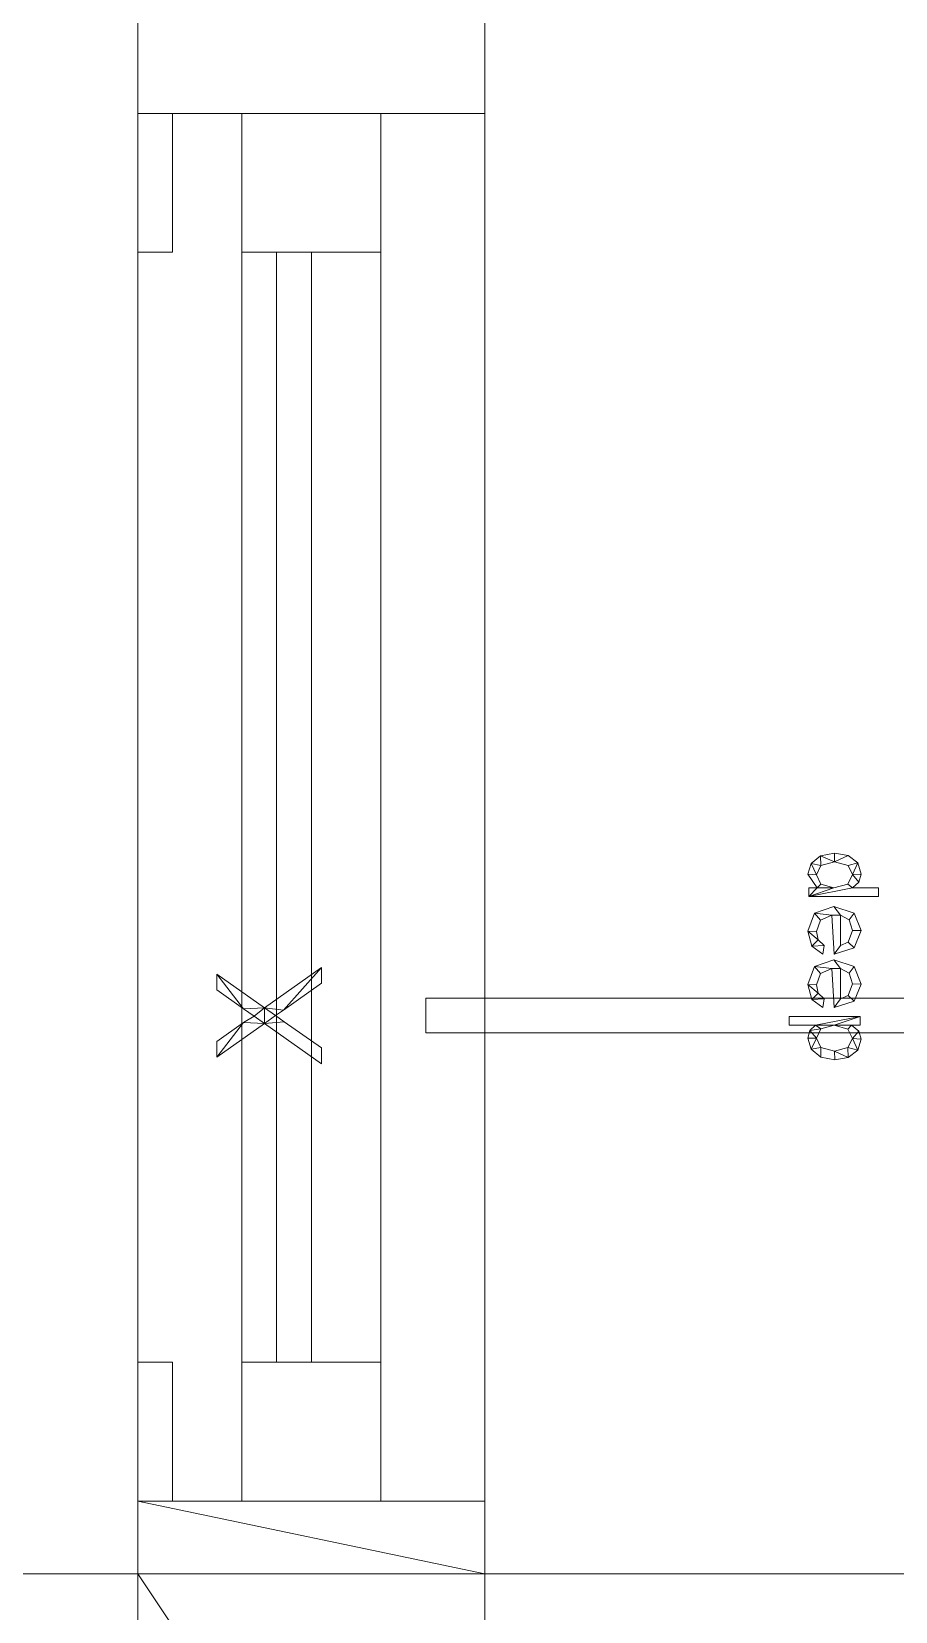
# Model space of a CAD drawing. Header units: millimetres. Extents: x -152400 to 152400, y -152400 to 152400.
# Drawn here: x 296.4 to 545.3, y 2593.2 to 3048.6 of the extents above; entities that cross this region are included whole.
import ezdxf

# ---------------------------------------------------------------- set-up
doc = ezdxf.new("R2010")
doc.units = ezdxf.units.MM
for name, color, linetype, lineweight in [('A-DOOR', 31, 'Continuous', 15), ('A-FLOR', 192, 'Continuous', 15), ('A-GENM', 13, 'Continuous', 9), ('A-WALL', 113, 'Continuous', 15)]:
    doc.layers.add(name, color=color, linetype=linetype, lineweight=lineweight)

# ---------------------------------------------------------------- blocks, each defined once
blk = doc.blocks.new('door_206 - door_206-2050840-Cover Sheet View')
at = {"layer": 'A-DOOR', "lineweight": 18}
for p, q in [((-200, -40), (-160, -40)), ((-200, -50), (-200, -40)), ((-160, -40), (-160, -50)), ((160, -40), (200, -40)), ((160, -50), (160, -40)), ((200, -40), (200, -50)), ((-160, -50), (-200, -50)), ((-150, -50), (-160, -50)), ((200, -50), (160, -50))]:
    blk.add_line(p, q, dxfattribs=at)
mesh = blk.add_polyface(dxfattribs=at)
corners = [(-200, 20, 2100), (200, 20, 2100), (200, 20), (160, 20), (160, 20, 2060), (-160, 20, 2060), (-160, 20), (-200, 20)]
mesh.append_faces([[corners[k] for k in face] for face in [(4, 5, 0, 1)]], dxfattribs={"vtx1": -1, "vtx3": -1})
mesh.append_faces([[corners[k] for k in face] for face in [(2, 3, 4, 1)]], dxfattribs={"vtx2": -1})
mesh.append_faces([[corners[k] for k in face] for face in [(5, 6, 7, 0)]], dxfattribs={"vtx3": -1})
mesh = blk.add_polyface(dxfattribs=at)
corners = [(-200, -20), (-200, -20, 2100), (-200, 20, 2100), (-200, 20)]
mesh.append_faces([[corners[k] for k in face] for face in [(0, 1, 2, 3)]])
mesh = blk.add_polyface(dxfattribs=at)
corners = [(-160, -20), (-200, -20), (-200, 20), (-160, 20)]
mesh.append_faces([[corners[k] for k in face] for face in [(0, 1, 2, 3)]])
mesh = blk.add_polyface(dxfattribs=at)
corners = [(-200, -20, 2100), (200, -20, 2100), (200, 20, 2100), (-200, 20, 2100)]
mesh.append_faces([[corners[k] for k in face] for face in [(0, 1, 2, 3)]])
mesh = blk.add_polyface(dxfattribs=at)
corners = [(-160, -20, 2060), (-160, -20), (-160, 20), (-160, 20, 2060)]
mesh.append_faces([[corners[k] for k in face] for face in [(0, 1, 2, 3)]])
mesh = blk.add_polyface(dxfattribs=at)
corners = [(160, -20, 2060), (-160, -20, 2060), (-160, 20, 2060), (160, 20, 2060)]
mesh.append_faces([[corners[k] for k in face] for face in [(3, 0, 1, 2)]])
mesh = blk.add_polyface(dxfattribs=at)
corners = [(160, -20), (160, -20, 2060), (160, 20, 2060), (160, 20)]
mesh.append_faces([[corners[k] for k in face] for face in [(0, 1, 2, 3)]])
mesh = blk.add_polyface(dxfattribs=at)
corners = [(200, -20), (160, -20), (160, 20), (200, 20)]
mesh.append_faces([[corners[k] for k in face] for face in [(0, 1, 2, 3)]])
mesh = blk.add_polyface(dxfattribs=at)
corners = [(200, -20, 2100), (200, -20), (200, 20), (200, 20, 2100)]
mesh.append_faces([[corners[k] for k in face] for face in [(0, 1, 2, 3)]])
mesh = blk.add_polyface(dxfattribs=at)
corners = [(160, 0, 2060), (160, 0), (-160, 0), (-160, 0, 2060)]
mesh.append_faces([[corners[k] for k in face] for face in [(1, 2, 3, 0)]])
mesh = blk.add_polyface(dxfattribs=at)
corners = [(-160, -10, 2060), (160, -10, 2060), (160, 0, 2060), (-160, 0, 2060)]
mesh.append_faces([[corners[k] for k in face] for face in [(0, 1, 2, 3)]])
mesh = blk.add_polyface(dxfattribs=at)
corners = [(-160, -10), (-160, -10, 2060), (-160, 0, 2060), (-160, 0)]
mesh.append_faces([[corners[k] for k in face] for face in [(0, 1, 2, 3)]])
mesh = blk.add_polyface(dxfattribs=at)
corners = [(160, -10), (-160, -10), (-160, 0), (160, 0)]
mesh.append_faces([[corners[k] for k in face] for face in [(0, 1, 2, 3)]])
mesh = blk.add_polyface(dxfattribs=at)
corners = [(160, -10, 2060), (160, -10), (160, 0), (160, 0, 2060)]
mesh.append_faces([[corners[k] for k in face] for face in [(0, 1, 2, 3)]])
mesh = blk.add_polyface(dxfattribs=at)
corners = [(160, -10, 2060), (-160, -10, 2060), (-160, -10), (160, -10)]
mesh.append_faces([[corners[k] for k in face] for face in [(2, 3, 0, 1)]])
mesh = blk.add_polyface(dxfattribs=at)
corners = [(-200, -20, 2100), (-200, -20), (-160, -20), (-160, -20, 2060), (160, -20, 2060), (160, -20), (200, -20), (200, -20, 2100)]
mesh.append_faces([[corners[k] for k in face] for face in [(3, 0, 1, 2)]], dxfattribs={"vtx0": -1})
mesh.append_faces([[corners[k] for k in face] for face in [(0, 3, 4, 7)]], dxfattribs={"vtx0": -1, "vtx2": -1})
mesh.append_faces([[corners[k] for k in face] for face in [(6, 7, 4, 5)]], dxfattribs={"vtx1": -1})
blk = doc.blocks.new('5bc304ca5557edc8a25e7dc579b128100e9c284c - 5bc304ca5557edc8a25e7dc579b128100e9c284c-2050862-Cover Sheet View')
at = {"layer": 'A-GENM'}
blk.add_line((-230, 0), (230, 0), dxfattribs=at)
mesh = blk.add_polyface(dxfattribs=at)
corners = [(260.09, 18.96, 10), (260.09, 14.38, 10), (270.79, 6.82, 10), (273.28, 5.05, 10), (271.01, 3.44, 10), (260.09, -4.3, 10), (260.09, -8.82, 10), (276.47, 2.8, 10), (290.23, -6.93, 10), (290.23, -2.35, 10), (282.56, 3.07, 10), (279.5, 5.24, 10), (282.51, 7.08, 10), (290.23, 12.56, 10), (290.23, 17.08, 10), (276.51, 7.35, 10)]
mesh.append_faces([[corners[k] for k in face] for face in [(7, 11, 15, 3)]], dxfattribs={"vtx0": -1, "vtx1": -1, "vtx2": -1, "vtx3": -1})
mesh.append_faces([[corners[k] for k in face] for face in [(15, 11, 12), (15, 2, 3), (7, 3, 4, 6)]], dxfattribs={"vtx0": -1, "vtx2": -1})
mesh.append_faces([[corners[k] for k in face] for face in [(5, 6, 4)]], dxfattribs={"vtx1": -1})
mesh.append_faces([[corners[k] for k in face] for face in [(7, 8, 10, 11)]], dxfattribs={"vtx1": -1, "vtx3": -1})
mesh.append_faces([[corners[k] for k in face] for face in [(0, 1, 2, 15), (8, 9, 10)]], dxfattribs={"vtx2": -1})
mesh.append_faces([[corners[k] for k in face] for face in [(12, 13, 14, 15)]], dxfattribs={"vtx3": -1})
mesh = blk.add_polyface(dxfattribs=at)
corners = [(260.09, 18.96), (276.51, 7.35), (290.23, 17.08), (290.23, 12.56), (282.51, 7.08), (279.5, 5.24), (282.56, 3.07), (290.23, -2.35), (290.23, -6.93), (276.47, 2.8), (260.09, -8.82), (260.09, -4.3), (271.01, 3.44), (273.28, 5.05), (270.79, 6.82), (260.09, 14.38)]
mesh.append_faces([[corners[k] for k in face] for face in [(1, 13, 14)]], dxfattribs={"vtx0": -1, "vtx2": -1})
mesh.append_faces([[corners[k] for k in face] for face in [(9, 12, 13, 1)]], dxfattribs={"vtx0": -1, "vtx2": -1, "vtx3": -1})
mesh.append_faces([[corners[k] for k in face] for face in [(0, 1, 14, 15)]], dxfattribs={"vtx1": -1})
mesh.append_faces([[corners[k] for k in face] for face in [(5, 6, 9, 1)]], dxfattribs={"vtx1": -1, "vtx2": -1, "vtx3": -1})
mesh.append_faces([[corners[k] for k in face] for face in [(4, 5, 1, 2)]], dxfattribs={"vtx1": -1, "vtx3": -1})
mesh.append_faces([[corners[k] for k in face] for face in [(10, 11, 12, 9), (2, 3, 4)]], dxfattribs={"vtx2": -1})
mesh.append_faces([[corners[k] for k in face] for face in [(6, 7, 8, 9)]], dxfattribs={"vtx3": -1})
mesh = blk.add_polyface(dxfattribs=at)
corners = [(260.09, 14.38, 10), (260.09, 18.96, 10), (260.09, 18.96), (260.09, 14.38)]
mesh.append_faces([[corners[k] for k in face] for face in [(3, 0, 1, 2)]])
mesh = blk.add_polyface(dxfattribs=at)
corners = [(260.09, 18.96, 10), (276.51, 7.35, 10), (276.51, 7.35), (260.09, 18.96)]
mesh.append_faces([[corners[k] for k in face] for face in [(0, 1, 2, 3)]])
mesh = blk.add_polyface(dxfattribs=at)
corners = [(125.27, 5.27, 5), (125.27, 7.78, 5), (117.66, 7.78, 5), (119.29, 9.37, 5), (119.94, 11.56, 5), (118.97, 14.74, 5), (116.2, 17.04, 5), (112.13, 17.83, 5), (108.26, 17.13, 5), (105.53, 15.05, 5), (104.55, 11.86, 5), (105.25, 9.52, 5), (107.33, 7.78, 5), (104.87, 7.78, 5), (104.87, 5.27, 5), (112.36, 7.78, 5), (108.42, 8.94, 5), (107.07, 11.61, 5), (108.34, 14.22, 5), (112.18, 15.32, 5), (116.14, 14.2, 5), (117.43, 11.51, 5), (116.19, 8.87, 5)]
mesh.append_faces([[corners[k] for k in face] for face in [(16, 12, 15), (6, 20, 5)]], dxfattribs={"vtx0": -1, "vtx1": -1})
mesh.append_faces([[corners[k] for k in face] for face in [(14, 2, 15)]], dxfattribs={"vtx0": -1, "vtx1": -1, "vtx2": -1})
mesh.append_faces([[corners[k] for k in face] for face in [(5, 20, 21, 4), (17, 10, 11)]], dxfattribs={"vtx0": -1, "vtx2": -1})
mesh.append_faces([[corners[k] for k in face] for face in [(7, 8, 19)]], dxfattribs={"vtx1": -1, "vtx2": -1})
mesh.append_faces([[corners[k] for k in face] for face in [(2, 3, 22, 15), (11, 12, 16, 17), (21, 22, 3, 4), (19, 20, 6, 7), (9, 10, 17, 18), (8, 9, 18, 19)]], dxfattribs={"vtx1": -1, "vtx3": -1})
mesh.append_faces([[corners[k] for k in face] for face in [(0, 1, 2, 14)]], dxfattribs={"vtx2": -1})
mesh.append_faces([[corners[k] for k in face] for face in [(12, 13, 14, 15)]], dxfattribs={"vtx2": -1, "vtx3": -1})
mesh = blk.add_polyface(dxfattribs=at)
corners = [(125.27, 5.27), (104.87, 5.27), (104.87, 7.78), (107.33, 7.78), (105.25, 9.52), (104.55, 11.86), (105.53, 15.05), (108.26, 17.13), (112.13, 17.83), (116.2, 17.04), (118.97, 14.74), (119.94, 11.56), (119.29, 9.37), (117.66, 7.78), (125.27, 7.78), (112.36, 7.78), (116.19, 8.87), (117.43, 11.51), (116.14, 14.2), (112.18, 15.32), (108.34, 14.22), (107.07, 11.61), (108.42, 8.94)]
mesh.append_faces([[corners[k] for k in face] for face in [(19, 8, 9, 18), (10, 17, 18, 9), (22, 3, 4, 21), (3, 22, 15)]], dxfattribs={"vtx0": -1, "vtx2": -1})
mesh.append_faces([[corners[k] for k in face] for face in [(17, 10, 11, 12)]], dxfattribs={"vtx0": -1, "vtx3": -1})
mesh.append_faces([[corners[k] for k in face] for face in [(5, 6, 21, 4)]], dxfattribs={"vtx1": -1, "vtx2": -1})
mesh.append_faces([[corners[k] for k in face] for face in [(15, 16, 13, 1)]], dxfattribs={"vtx1": -1, "vtx2": -1, "vtx3": -1})
mesh.append_faces([[corners[k] for k in face] for face in [(6, 7, 20, 21), (7, 8, 19, 20), (16, 17, 12, 13)]], dxfattribs={"vtx1": -1, "vtx3": -1})
mesh.append_faces([[corners[k] for k in face] for face in [(1, 2, 3, 15)]], dxfattribs={"vtx2": -1, "vtx3": -1})
mesh.append_faces([[corners[k] for k in face] for face in [(13, 14, 0, 1)]], dxfattribs={"vtx3": -1})
mesh = blk.add_polyface(dxfattribs=at)
corners = [(270.79, 6.82, 10), (260.09, 14.38, 10), (260.09, 14.38), (270.79, 6.82)]
mesh.append_faces([[corners[k] for k in face] for face in [(0, 1, 2, 3)]])
mesh = blk.add_polyface(dxfattribs=at)
corners = [(276.51, 7.35, 10), (290.23, 17.08, 10), (290.23, 17.08), (276.51, 7.35)]
mesh.append_faces([[corners[k] for k in face] for face in [(0, 1, 2, 3)]])
mesh = blk.add_polyface(dxfattribs=at)
corners = [(290.23, 17.08, 10), (290.23, 12.56, 10), (290.23, 12.56), (290.23, 17.08)]
mesh.append_faces([[corners[k] for k in face] for face in [(0, 1, 2, 3)]])
mesh = blk.add_polyface(dxfattribs=at)
corners = [(230, 10, 10), (0, 10, 10), (0, 0, 10), (230, 0, 10)]
mesh.append_faces([[corners[k] for k in face] for face in [(3, 0, 1, 2)]])
mesh = blk.add_polyface(dxfattribs=at)
corners = [(230, 10), (230, 0), (0, 0), (0, 10)]
mesh.append_faces([[corners[k] for k in face] for face in [(1, 2, 3, 0)]])
mesh = blk.add_polyface(dxfattribs=at)
corners = [(0, 10, 10), (230, 10, 10), (230, 10), (0, 10)]
mesh.append_faces([[corners[k] for k in face] for face in [(0, 1, 2, 3)]])
mesh = blk.add_polyface(dxfattribs=at)
corners = [(230, 10, 10), (230, 0, 10), (230, 0), (230, 10)]
mesh.append_faces([[corners[k] for k in face] for face in [(0, 1, 2, 3)]])
mesh = blk.add_polyface(dxfattribs=at)
corners = [(290.23, 12.56, 10), (282.51, 7.08, 10), (282.51, 7.08), (290.23, 12.56)]
mesh.append_faces([[corners[k] for k in face] for face in [(0, 1, 2, 3)]])
mesh = blk.add_polyface(dxfattribs=at)
corners = [(125.27, 5.27, 5), (104.87, 5.27, 5), (104.87, 5.27), (125.27, 5.27)]
mesh.append_faces([[corners[k] for k in face] for face in [(0, 1, 2, 3)]])
mesh = blk.add_polyface(dxfattribs=at)
corners = [(117.66, 7.78, 5), (125.27, 7.78, 5), (125.27, 7.78), (117.66, 7.78)]
mesh.append_faces([[corners[k] for k in face] for face in [(0, 1, 2, 3)]])
mesh = blk.add_polyface(dxfattribs=at)
corners = [(273.28, 5.05, 10), (270.79, 6.82, 10), (270.79, 6.82), (273.28, 5.05)]
mesh.append_faces([[corners[k] for k in face] for face in [(3, 0, 1, 2)]])
mesh = blk.add_polyface(dxfattribs=at)
corners = [(271.01, 3.44, 10), (273.28, 5.05, 10), (273.28, 5.05), (271.01, 3.44)]
mesh.append_faces([[corners[k] for k in face] for face in [(3, 0, 1, 2)]])
mesh = blk.add_polyface(dxfattribs=at)
corners = [(282.51, 7.08, 10), (279.5, 5.24, 10), (279.5, 5.24), (282.51, 7.08)]
mesh.append_faces([[corners[k] for k in face] for face in [(0, 1, 2, 3)]])
mesh = blk.add_polyface(dxfattribs=at)
corners = [(279.5, 5.24, 10), (282.56, 3.07, 10), (282.56, 3.07), (279.5, 5.24)]
mesh.append_faces([[corners[k] for k in face] for face in [(0, 1, 2, 3)]])
mesh = blk.add_polyface(dxfattribs=at)
corners = [(115.23, 0.22, 5), (116.9, -1.4, 5), (117.43, -3.86, 5), (116.29, -7.1, 5), (113.03, -8.54, 5), (112.35, 2.76, 5), (106.6, 0.85, 5), (104.55, -4.05, 5), (106.6, -9.11, 5), (112.37, -11.05, 5), (117.95, -9.12, 5), (119.94, -3.91, 5), (118.78, 0.38, 5), (115.54, 2.68, 5), (110.52, -8.54, 5), (108, -7.16, 5), (107.07, -4.06, 5), (108.24, -0.76, 5), (110.52, 0.25, 5)]
mesh.append_faces([[corners[k] for k in face] for face in [(4, 10, 3)]], dxfattribs={"vtx0": -1, "vtx1": -1})
mesh.append_faces([[corners[k] for k in face] for face in [(17, 6, 7, 16), (18, 5, 6, 17), (11, 2, 3, 10)]], dxfattribs={"vtx0": -1, "vtx2": -1})
mesh.append_faces([[corners[k] for k in face] for face in [(9, 10, 4, 14)]], dxfattribs={"vtx1": -1, "vtx2": -1, "vtx3": -1})
mesh.append_faces([[corners[k] for k in face] for face in [(15, 16, 7, 8), (4, 5, 18, 14), (8, 9, 14, 15), (11, 12, 1, 2)]], dxfattribs={"vtx1": -1, "vtx3": -1})
mesh.append_faces([[corners[k] for k in face] for face in [(12, 13, 0, 1)]], dxfattribs={"vtx3": -1})
mesh = blk.add_polyface(dxfattribs=at)
corners = [(115.23, 0.22), (115.54, 2.68), (118.78, 0.38), (119.94, -3.91), (117.95, -9.12), (112.37, -11.05), (106.6, -9.11), (104.55, -4.05), (106.6, 0.85), (112.35, 2.76), (113.03, -8.54), (116.29, -7.1), (117.43, -3.86), (116.9, -1.4), (110.52, -8.54), (110.52, 0.25), (108.24, -0.76), (107.07, -4.06), (108, -7.16)]
mesh.append_faces([[corners[k] for k in face] for face in [(13, 3, 12)]], dxfattribs={"vtx0": -1, "vtx1": -1})
mesh.append_faces([[corners[k] for k in face] for face in [(15, 9, 10, 14), (14, 5, 6, 18), (4, 10, 11), (18, 6, 7, 17)]], dxfattribs={"vtx0": -1, "vtx2": -1})
mesh.append_faces([[corners[k] for k in face] for face in [(10, 4, 5, 14)]], dxfattribs={"vtx0": -1, "vtx2": -1, "vtx3": -1})
mesh.append_faces([[corners[k] for k in face] for face in [(11, 12, 3, 4), (2, 3, 13, 0), (16, 17, 7, 8), (8, 9, 15, 16)]], dxfattribs={"vtx1": -1, "vtx3": -1})
mesh.append_faces([[corners[k] for k in face] for face in [(0, 1, 2)]], dxfattribs={"vtx2": -1})
mesh = blk.add_polyface(dxfattribs=at)
corners = [(106.6, 0.85, 5), (112.35, 2.76, 5), (112.35, 2.76), (106.6, 0.85)]
mesh.append_faces([[corners[k] for k in face] for face in [(3, 0, 1, 2)]])
mesh = blk.add_polyface(dxfattribs=at)
corners = [(112.35, 2.76, 5), (113.03, -8.54, 5), (113.03, -8.54), (112.35, 2.76)]
mesh.append_faces([[corners[k] for k in face] for face in [(0, 1, 2, 3)]])
mesh = blk.add_polyface(dxfattribs=at)
corners = [(260.09, -4.3, 10), (271.01, 3.44, 10), (271.01, 3.44), (260.09, -4.3)]
mesh.append_faces([[corners[k] for k in face] for face in [(3, 0, 1, 2)]])
mesh = blk.add_polyface(dxfattribs=at)
corners = [(276.47, 2.8, 10), (260.09, -8.82, 10), (260.09, -8.82), (276.47, 2.8)]
mesh.append_faces([[corners[k] for k in face] for face in [(0, 1, 2, 3)]])
mesh = blk.add_polyface(dxfattribs=at)
corners = [(290.23, -6.93, 10), (276.47, 2.8, 10), (276.47, 2.8), (290.23, -6.93)]
mesh.append_faces([[corners[k] for k in face] for face in [(0, 1, 2, 3)]])
mesh = blk.add_polyface(dxfattribs=at)
corners = [(282.56, 3.07, 10), (290.23, -2.35, 10), (290.23, -2.35), (282.56, 3.07)]
mesh.append_faces([[corners[k] for k in face] for face in [(0, 1, 2, 3)]])
mesh = blk.add_polyface(dxfattribs=at)
corners = [(230, 0, 10), (0, 0, 10), (0, 0), (230, 0)]
mesh.append_faces([[corners[k] for k in face] for face in [(0, 1, 2, 3)]])
mesh = blk.add_polyface(dxfattribs=at)
corners = [(260.09, -8.82, 10), (260.09, -4.3, 10), (260.09, -4.3), (260.09, -8.82)]
mesh.append_faces([[corners[k] for k in face] for face in [(0, 1, 2, 3)]])
mesh = blk.add_polyface(dxfattribs=at)
corners = [(290.23, -2.35, 10), (290.23, -6.93, 10), (290.23, -6.93), (290.23, -2.35)]
mesh.append_faces([[corners[k] for k in face] for face in [(0, 1, 2, 3)]])
mesh = blk.add_polyface(dxfattribs=at)
corners = [(115.23, -15.16, 5), (116.9, -16.78, 5), (117.43, -19.24, 5), (116.29, -22.48, 5), (113.03, -23.92, 5), (112.35, -12.62, 5), (106.6, -14.53, 5), (104.55, -19.44, 5), (106.6, -24.49, 5), (112.37, -26.43, 5), (117.95, -24.51, 5), (119.94, -19.29, 5), (118.78, -15, 5), (115.54, -12.7, 5), (110.52, -23.92, 5), (108, -22.54, 5), (107.07, -19.45, 5), (108.24, -16.14, 5), (110.52, -15.13, 5)]
mesh.append_faces([[corners[k] for k in face] for face in [(4, 10, 3)]], dxfattribs={"vtx0": -1, "vtx1": -1})
mesh.append_faces([[corners[k] for k in face] for face in [(17, 6, 7, 16), (18, 5, 6, 17), (11, 2, 3, 10)]], dxfattribs={"vtx0": -1, "vtx2": -1})
mesh.append_faces([[corners[k] for k in face] for face in [(9, 10, 4, 14)]], dxfattribs={"vtx1": -1, "vtx2": -1, "vtx3": -1})
mesh.append_faces([[corners[k] for k in face] for face in [(15, 16, 7, 8), (4, 5, 18, 14), (8, 9, 14, 15), (11, 12, 1, 2)]], dxfattribs={"vtx1": -1, "vtx3": -1})
mesh.append_faces([[corners[k] for k in face] for face in [(12, 13, 0, 1)]], dxfattribs={"vtx3": -1})
mesh = blk.add_polyface(dxfattribs=at)
corners = [(115.23, -15.16), (115.54, -12.7), (118.78, -15), (119.94, -19.29), (117.95, -24.51), (112.37, -26.43), (106.6, -24.49), (104.55, -19.44), (106.6, -14.53), (112.35, -12.62), (113.03, -23.92), (116.29, -22.48), (117.43, -19.24), (116.9, -16.78), (110.52, -23.92), (110.52, -15.13), (108.24, -16.14), (107.07, -19.45), (108, -22.54)]
mesh.append_faces([[corners[k] for k in face] for face in [(13, 3, 12)]], dxfattribs={"vtx0": -1, "vtx1": -1})
mesh.append_faces([[corners[k] for k in face] for face in [(15, 9, 10, 14), (14, 5, 6, 18), (4, 10, 11), (18, 6, 7, 17)]], dxfattribs={"vtx0": -1, "vtx2": -1})
mesh.append_faces([[corners[k] for k in face] for face in [(10, 4, 5, 14)]], dxfattribs={"vtx0": -1, "vtx2": -1, "vtx3": -1})
mesh.append_faces([[corners[k] for k in face] for face in [(11, 12, 3, 4), (2, 3, 13, 0), (16, 17, 7, 8), (8, 9, 15, 16)]], dxfattribs={"vtx1": -1, "vtx3": -1})
mesh.append_faces([[corners[k] for k in face] for face in [(0, 1, 2)]], dxfattribs={"vtx2": -1})
mesh = blk.add_polyface(dxfattribs=at)
corners = [(106.6, -14.53, 5), (112.35, -12.62, 5), (112.35, -12.62), (106.6, -14.53)]
mesh.append_faces([[corners[k] for k in face] for face in [(3, 0, 1, 2)]])
mesh = blk.add_polyface(dxfattribs=at)
corners = [(112.35, -12.62, 5), (113.03, -23.92, 5), (113.03, -23.92), (112.35, -12.62)]
mesh.append_faces([[corners[k] for k in face] for face in [(0, 1, 2, 3)]])
mesh = blk.add_polyface(dxfattribs=at)
corners = [(117.95, -9.12, 5), (112.37, -11.05, 5), (112.37, -11.05), (117.95, -9.12)]
mesh.append_faces([[corners[k] for k in face] for face in [(3, 0, 1, 2)]])
mesh = blk.add_polyface(dxfattribs=at)
corners = [(117.95, -24.51, 5), (112.37, -26.43, 5), (112.37, -26.43), (117.95, -24.51)]
mesh.append_faces([[corners[k] for k in face] for face in [(0, 1, 2, 3)]])
mesh = blk.add_polyface(dxfattribs=at)
corners = [(119.62, -31.77, 5), (119.62, -29.26, 5), (99.53, -29.26, 5), (99.53, -31.77, 5), (107.02, -31.77, 5), (105.24, -33.42, 5), (104.55, -35.74, 5), (105.51, -38.95, 5), (108.26, -41.1, 5), (112.26, -41.82, 5), (116.26, -41.04, 5), (118.97, -38.84, 5), (119.94, -35.73, 5), (117.25, -31.77, 5), (112.25, -39.31, 5), (108.31, -38.25, 5), (107.07, -35.6, 5), (108.37, -32.88, 5), (112.44, -31.77, 5), (116.2, -32.86, 5), (117.43, -35.5, 5), (116.14, -38.17, 5)]
mesh.append_faces([[corners[k] for k in face] for face in [(16, 7, 15)]], dxfattribs={"vtx0": -1, "vtx1": -1})
mesh.append_faces([[corners[k] for k in face] for face in [(14, 9, 10, 21), (11, 20, 21, 10), (15, 7, 8, 14), (14, 8, 9), (20, 11, 12), (13, 19, 20, 12), (17, 4, 5, 16)]], dxfattribs={"vtx0": -1, "vtx2": -1})
mesh.append_faces([[corners[k] for k in face] for face in [(4, 17, 18, 1)]], dxfattribs={"vtx0": -1, "vtx2": -1, "vtx3": -1})
mesh.append_faces([[corners[k] for k in face] for face in [(6, 7, 16, 5)]], dxfattribs={"vtx1": -1, "vtx2": -1})
mesh.append_faces([[corners[k] for k in face] for face in [(18, 19, 13, 1)]], dxfattribs={"vtx1": -1, "vtx2": -1, "vtx3": -1})
mesh.append_faces([[corners[k] for k in face] for face in [(13, 0, 1), (2, 3, 4, 1)]], dxfattribs={"vtx2": -1})
mesh = blk.add_polyface(dxfattribs=at)
corners = [(119.62, -31.77), (117.25, -31.77), (119.94, -35.73), (118.97, -38.84), (116.26, -41.04), (112.26, -41.82), (108.26, -41.1), (105.51, -38.95), (104.55, -35.74), (105.24, -33.42), (107.02, -31.77), (99.53, -31.77), (99.53, -29.26), (119.62, -29.26), (112.25, -39.31), (116.14, -38.17), (117.43, -35.5), (116.2, -32.86), (112.44, -31.77), (108.37, -32.88), (107.07, -35.6), (108.31, -38.25)]
mesh.append_faces([[corners[k] for k in face] for face in [(18, 1, 17)]], dxfattribs={"vtx0": -1, "vtx1": -1})
mesh.append_faces([[corners[k] for k in face] for face in [(3, 15, 16, 2), (4, 14, 15, 3), (20, 8, 9)]], dxfattribs={"vtx0": -1, "vtx2": -1})
mesh.append_faces([[corners[k] for k in face] for face in [(14, 4, 5, 6)]], dxfattribs={"vtx0": -1, "vtx3": -1})
mesh.append_faces([[corners[k] for k in face] for face in [(18, 19, 10, 13)]], dxfattribs={"vtx1": -1, "vtx2": -1, "vtx3": -1})
mesh.append_faces([[corners[k] for k in face] for face in [(16, 17, 1, 2), (9, 10, 19, 20), (7, 8, 20, 21), (6, 7, 21, 14)]], dxfattribs={"vtx1": -1, "vtx3": -1})
mesh.append_faces([[corners[k] for k in face] for face in [(13, 0, 1, 18)]], dxfattribs={"vtx2": -1, "vtx3": -1})
mesh.append_faces([[corners[k] for k in face] for face in [(10, 11, 12, 13)]], dxfattribs={"vtx3": -1})
mesh = blk.add_polyface(dxfattribs=at)
corners = [(99.53, -29.26, 5), (119.62, -29.26, 5), (119.62, -29.26), (99.53, -29.26)]
mesh.append_faces([[corners[k] for k in face] for face in [(0, 1, 2, 3)]])
mesh = blk.add_polyface(dxfattribs=at)
corners = [(107.02, -31.77, 5), (99.53, -31.77, 5), (99.53, -31.77), (107.02, -31.77)]
mesh.append_faces([[corners[k] for k in face] for face in [(0, 1, 2, 3)]])

msp = doc.modelspace()

# ---------------------------------------------------------------- block references
at = {"layer": 'A-DOOR', "lineweight": 18, "rotation": 270}
msp.add_blockref('door_206 - door_206-2050840-Cover Sheet View', (377, 2825), dxfattribs=at)
at = {"layer": 'A-GENM', "rotation": 180}
msp.add_blockref('5bc304ca5557edc8a25e7dc579b128100e9c284c - 5bc304ca5557edc8a25e7dc579b128100e9c284c-2050862-Cover Sheet View', (640, 2770), dxfattribs=at)

# ---------------------------------------------------------------- meshes
at = {"layer": 'A-FLOR', "lineweight": 18}
mesh = msp.add_polyface(dxfattribs=at)
corners = [(-1339, 7145), (327, 7145), (327, 2604), (-1339, 2604)]
mesh.append_faces([[corners[k] for k in face] for face in [(2, 3, 0, 1)]])
mesh = msp.add_polyface(dxfattribs=at)
corners = [(-1339, 7145, 1), (-1339, 2604, 1), (327, 2604, 1), (327, 7145, 1)]
mesh.append_faces([[corners[k] for k in face] for face in [(1, 2, 3, 0)]])
mesh = msp.add_polyface(dxfattribs=at)
corners = [(327, 2604), (327, 7145), (327, 7145, 1), (327, 2604, 1)]
mesh.append_faces([[corners[k] for k in face] for face in [(0, 1, 2, 3)]])
mesh = msp.add_polyface(dxfattribs=at)
corners = [(-1339, 2454), (1430, 2454), (1430, 4307), (3741, 4307), (3741, -1965), (-1339, -1965)]
mesh.append_faces([[corners[k] for k in face] for face in [(3, 4, 1, 2)]], dxfattribs={"vtx1": -1})
mesh.append_faces([[corners[k] for k in face] for face in [(5, 0, 1, 4)]], dxfattribs={"vtx2": -1})
mesh = msp.add_polyface(dxfattribs=at)
corners = [(-1339, 2454, 1), (-1339, -1965, 1), (3741, -1965, 1), (3741, 4307, 1), (1430, 4307, 1), (1430, 2454, 1)]
mesh.append_faces([[corners[k] for k in face] for face in [(5, 2, 3, 4)]], dxfattribs={"vtx0": -1})
mesh.append_faces([[corners[k] for k in face] for face in [(5, 0, 1, 2)]], dxfattribs={"vtx3": -1})
mesh = msp.add_polyface(dxfattribs=at)
corners = [(427, 3071), (694, 3071), (694, 2604), (427, 2604)]
mesh.append_faces([[corners[k] for k in face] for face in [(3, 0, 1, 2)]])
mesh = msp.add_polyface(dxfattribs=at)
corners = [(427, 3071, 1), (427, 2604, 1), (694, 2604, 1), (694, 3071, 1)]
mesh.append_faces([[corners[k] for k in face] for face in [(2, 3, 0, 1)]])
mesh = msp.add_polyface(dxfattribs=at)
corners = [(427, 3071), (427, 2604), (427, 2604, 1), (427, 3071, 1)]
mesh.append_faces([[corners[k] for k in face] for face in [(0, 1, 2, 3)]])
mesh = msp.add_polyface(dxfattribs=at)
corners = [(-1339, 2604), (327, 2604), (327, 2604, 1), (-1339, 2604, 1)]
mesh.append_faces([[corners[k] for k in face] for face in [(0, 1, 2, 3)]])
mesh = msp.add_polyface(dxfattribs=at)
corners = [(427, 2604), (694, 2604), (694, 2604, 1), (427, 2604, 1)]
mesh.append_faces([[corners[k] for k in face] for face in [(0, 1, 2, 3)]])
at = {"layer": 'A-WALL', "lineweight": 18}
mesh = msp.add_polyface(dxfattribs=at)
corners = [(327, 2454, 2580), (327, 2604, 2580), (327, 3071, 2580), (327, 3071), (327, 3025), (327, 3025, 2100), (327, 2625, 2100), (327, 2625), (327, 2604), (327, 2454)]
mesh.append_faces([[corners[k] for k in face] for face in [(8, 6, 7)]], dxfattribs={"vtx0": -1})
mesh.append_faces([[corners[k] for k in face] for face in [(6, 0, 1)]], dxfattribs={"vtx0": -1, "vtx2": -1})
mesh.append_faces([[corners[k] for k in face] for face in [(9, 0, 6, 8)]], dxfattribs={"vtx1": -1, "vtx2": -1})
mesh.append_faces([[corners[k] for k in face] for face in [(1, 2, 5, 6)]], dxfattribs={"vtx1": -1, "vtx3": -1})
mesh.append_faces([[corners[k] for k in face] for face in [(3, 4, 5, 2)]], dxfattribs={"vtx2": -1})
mesh = msp.add_polyface(dxfattribs=at)
corners = [(427, 2454), (327, 2454), (327, 2604), (327, 2625), (427, 2625), (427, 2604), (327, 3071), (427, 3071), (427, 3025), (327, 3025)]
mesh.append_faces([[corners[k] for k in face] for face in [(6, 7, 8, 9)]])
mesh.append_faces([[corners[k] for k in face] for face in [(5, 3, 4), (2, 0, 1)]], dxfattribs={"vtx0": -1})
mesh.append_faces([[corners[k] for k in face] for face in [(5, 0, 2, 3)]], dxfattribs={"vtx1": -1, "vtx3": -1})
mesh = msp.add_polyface(dxfattribs=at)
corners = [(427, 2454, 2580), (427, 2604, 2580), (427, 3071, 2580), (327, 3071, 2580), (327, 2604, 2580), (327, 2454, 2580)]
mesh.append_faces([[corners[k] for k in face] for face in [(0, 1, 4, 5)]], dxfattribs={"vtx1": -1})
mesh.append_faces([[corners[k] for k in face] for face in [(1, 2, 3, 4)]], dxfattribs={"vtx3": -1})
mesh = msp.add_polyface(dxfattribs=at)
corners = [(427, 3071, 2580), (427, 2604, 2580), (427, 2454, 2580), (427, 2454), (427, 2604), (427, 2625), (427, 2625, 2100), (427, 3025, 2100), (427, 3025), (427, 3071)]
mesh.append_faces([[corners[k] for k in face] for face in [(6, 3, 4, 5)]], dxfattribs={"vtx0": -1})
mesh.append_faces([[corners[k] for k in face] for face in [(7, 0, 1, 6)]], dxfattribs={"vtx0": -1, "vtx2": -1})
mesh.append_faces([[corners[k] for k in face] for face in [(2, 3, 6, 1)]], dxfattribs={"vtx1": -1, "vtx2": -1})
mesh.append_faces([[corners[k] for k in face] for face in [(7, 8, 9, 0)]], dxfattribs={"vtx3": -1})
mesh = msp.add_polyface(dxfattribs=at)
corners = [(427, 2625, 2100), (327, 2625, 2100), (327, 3025, 2100), (427, 3025, 2100)]
mesh.append_faces([[corners[k] for k in face] for face in [(0, 1, 2, 3)]])
mesh = msp.add_polyface(dxfattribs=at)
corners = [(427, 3025, 2100), (327, 3025, 2100), (327, 3025), (427, 3025)]
mesh.append_faces([[corners[k] for k in face] for face in [(0, 1, 2, 3)]])
mesh = msp.add_polyface(dxfattribs=at)
corners = [(327, 2625, 2100), (427, 2625, 2100), (427, 2625), (327, 2625)]
mesh.append_faces([[corners[k] for k in face] for face in [(2, 3, 0, 1)]])
mesh = msp.add_polyface(dxfattribs=at)
corners = [(-1339, 2604, 2580), (327, 2604, 2580), (327, 2604), (235.5, 2604), (235.5, 2604, 2100), (-414.5, 2604, 2100), (-414.5, 2604), (-1339, 2604)]
mesh.append_faces([[corners[k] for k in face] for face in [(1, 4, 5, 0)]], dxfattribs={"vtx0": -1, "vtx2": -1})
mesh.append_faces([[corners[k] for k in face] for face in [(2, 3, 4, 1)]], dxfattribs={"vtx2": -1})
mesh.append_faces([[corners[k] for k in face] for face in [(5, 6, 7, 0)]], dxfattribs={"vtx3": -1})
mesh = msp.add_polyface(dxfattribs=at)
corners = [(-1339, 2454), (-1339, 2604), (-414.5, 2604), (-414.5, 2454), (327, 2604), (327, 2454), (235.5, 2454), (235.5, 2604)]
mesh.append_faces([[corners[k] for k in face] for face in [(2, 3, 0, 1), (4, 5, 6, 7)]])
mesh = msp.add_polyface(dxfattribs=at)
corners = [(-1339, 2454, 2580), (327, 2454, 2580), (327, 2604, 2580), (-1339, 2604, 2580)]
mesh.append_faces([[corners[k] for k in face] for face in [(0, 1, 2, 3)]])
mesh = msp.add_polyface(dxfattribs=at)
corners = [(327, 2454, 2580), (327, 2454), (327, 2604), (327, 2604, 2580)]
mesh.append_faces([[corners[k] for k in face] for face in [(1, 2, 3, 0)]])
mesh = msp.add_polyface(dxfattribs=at)
corners = [(427, 2604), (427, 2604, 2580), (694, 2604, 2580), (694, 2604)]
mesh.append_faces([[corners[k] for k in face] for face in [(2, 3, 0, 1)]])
mesh = msp.add_polyface(dxfattribs=at)
corners = [(694, 2454), (427, 2454), (427, 2604), (694, 2604)]
mesh.append_faces([[corners[k] for k in face] for face in [(0, 1, 2, 3)]])
mesh = msp.add_polyface(dxfattribs=at)
corners = [(427, 2454, 2580), (694, 2454, 2580), (694, 2604, 2580), (427, 2604, 2580)]
mesh.append_faces([[corners[k] for k in face] for face in [(0, 1, 2, 3)]])
mesh = msp.add_polyface(dxfattribs=at)
corners = [(427, 2454), (427, 2454, 2580), (427, 2604, 2580), (427, 2604)]
mesh.append_faces([[corners[k] for k in face] for face in [(3, 0, 1, 2)]])

doc.saveas('drawing.dxf')
